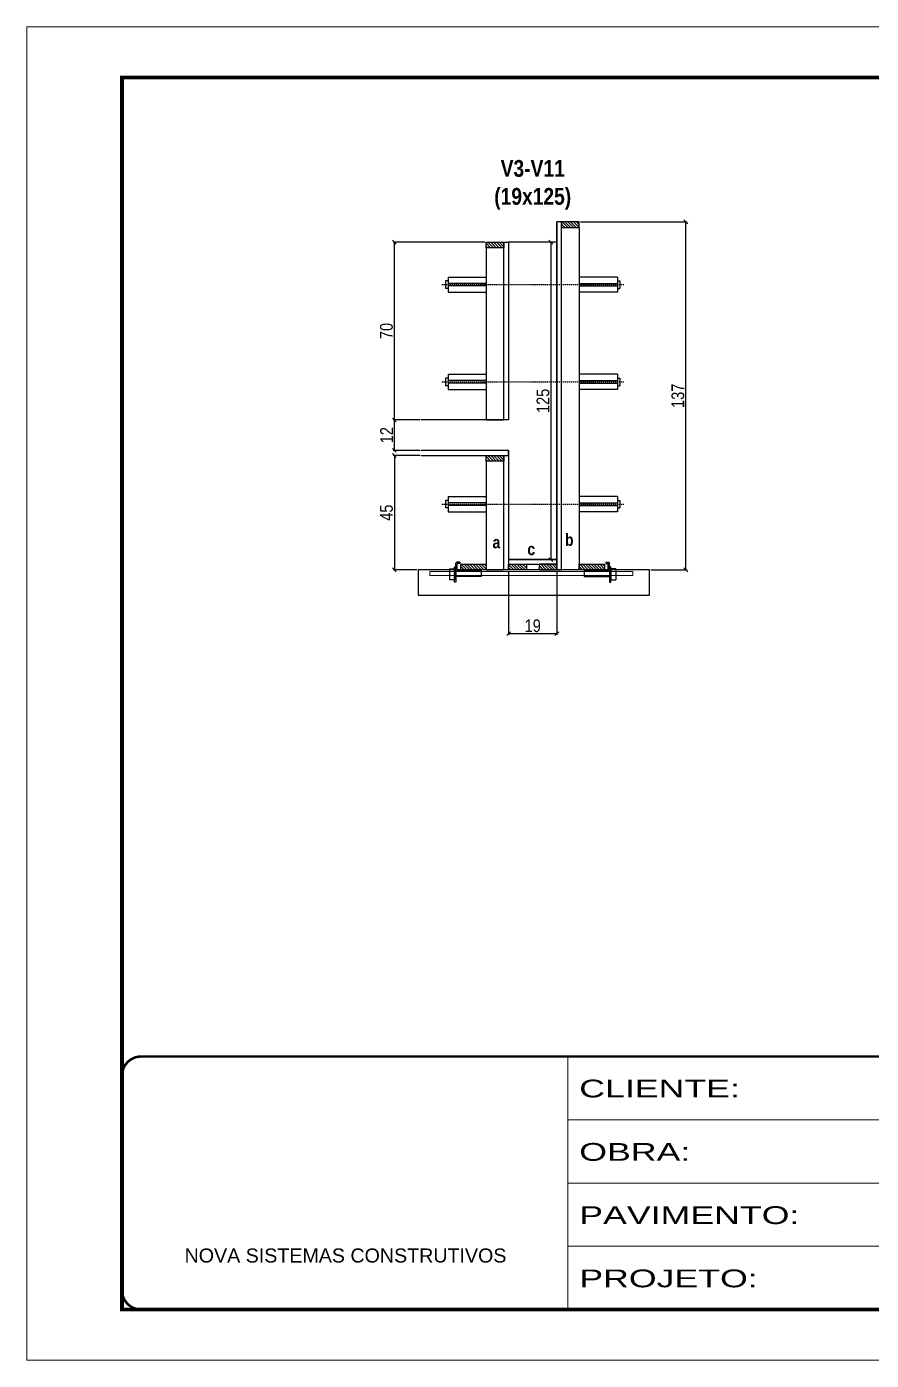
# Model space of a CAD drawing. Extents: x 3330 to 22105, y 1197 to 30204.
# Drawn here: x 17615 to 18279, y 24169 to 25219 of the extents above; entities that cross this region are included whole.
import ezdxf

# ---------------------------------------------------------------- set-up
doc = ezdxf.new("R2010")
doc.units = 0
for name, pattern in [('CONTINUO', [0]), ('DASHED', [0.75, 0.5, -0.25]), ('HIDDEN', [0.375, 0.25, -0.125])]:
    doc.linetypes.add(name, pattern=pattern)
for name, color, linetype in [('barrote', 251, 'Continuous'), ('COTA', 241, 'Continuous'), ('detalhes', 4, 'Continuous'), ('NOMENCLATURA', 7, 'Continuous'), ('Painéis', 200, 'Continuous'), ('presilha', 1, 'Continuous'), ('SARR_2.2x10', 60, 'Continuous'), ('SARR_2.2x7', 40, 'Continuous'), ('SARR_3.5x7', 81, 'Continuous'), ('TENSOR', 3, 'Continuous')]:
    doc.layers.add(name, color=color, linetype=linetype)
for name, color, linetype, lineweight in [('CONCRETO', 251, 'Continuous', 25), ('Folhas', 255, 'Continuous', 9), ('SARRAFO DE PRESSAO', 251, 'DASHED', 9), ('SCO-___-LAJ', 2, 'Continuous', 0)]:
    doc.layers.add(name, color=color, linetype=linetype, lineweight=lineweight)
doc.styles.add('ARIAL', font='arial.ttf')
doc.styles.add('COTA TECNICA 2X', font='techl___.ttf', dxfattribs={"height": 10})
doc.styles.add('TECNICA', font='techb___.ttf', dxfattribs={"height": 10})
doc.styles.add('Tecnologia', font='')
doc.styles.get('Tecnologia').set_extended_font_data('Forgotten Futurist')
doc.dimstyles.new('SECAO', dxfattribs={"dimscale": 0.333333, "dimtxt": 5, "dimasz": 9, "dimexe": 3, "dimexo": 3, "dimgap": 3, "dimtad": 1, "dimdec": 1, "dimlfac": 0.5, "dimzin": 12, "dimdsep": 46, "dimtxsty": 'COTA TECNICA 2X', "dimblk1": 'OBLIQUE', "dimblk2": 'OBLIQUE', "dimsah": 1, "dimcen": 0.9, "dimclrd": 4, "dimclre": 4, "dimclrt": 240, "dimadec": 1, "dimazin": 3, "dimtfac": 1, "dimtdec": 1, "dimtmove": 0, "dimatfit": 3, "dimfxl": 1, "dimtolj": 1, "dimtzin": 12, "dimarcsym": 0})

# ---------------------------------------------------------------- blocks, each defined once
blk = doc.blocks.new('9999999999')
at = {"color": 30, "linetype": 'CONTINUO'}
for p, q in [((98564.6, 34230.2), (98564.6, 34429.4)), ((98564.6, 34379.6), (99584, 34379.6)), ((98564.6, 34329.8), (99488, 34329.8)), ((98564.6, 34280), (99488, 34280))]:
    blk.add_line(p, q, dxfattribs=at)
at = {"color": 30, "linetype": 'CONTINUO', "const_width": 2}
blk.add_lwpolyline([(99584, 34230.2), (99584, 34414.4, 0.414214), (99569, 34429.4), (98229, 34429.4, 0.414214), (98214, 34414.4), (98214, 34245.2, 0.414214), (98229, 34230.2), (99584, 34230.2)], format="xyb", dxfattribs=at)
at = {"layer": 'Folhas'}
blk.add_lwpolyline([(98139, 34190.2), (99624, 34190.2), (99624, 35240.2), (98139, 35240.2)], close=True, dxfattribs=at)
at = {"layer": 'Folhas', "color": 30, "const_width": 3}
blk.add_lwpolyline([(98214, 34230.2), (99584, 34230.2), (99584, 35200.2), (98214, 35200.2)], close=True, dxfattribs=at)
at = {"color": 7, "linetype": 'Continuous', "ltscale": 5, "style": 'ARIAL'}
blk.add_text('NOVA SISTEMAS CONSTRUTIVOS', height=11.059, dxfattribs=at).set_placement((98263.2, 34267.2))
at = {"layer": 'Folhas', "color": 7, "style": 'Tecnologia', "width": 1.5}
for s, p in [('CLIENTE:', (98573.7, 34397.2)), ('OBRA:', (98573.7, 34347.3)), ('PAVIMENTO:', (98573.7, 34297.5)), ('PROJETO:', (98573.7, 34247.7))]:
    blk.add_text(s, height=14, dxfattribs=at).set_placement(p)
blk = doc.blocks.new('_Oblique')
at = {"color": 0, "linetype": 'ByBlock', "lineweight": -2}
blk.add_line((-0.5, -0.5), (0.5, 0.5), dxfattribs=at)
blk = doc.blocks.new('*D2497')
at = {"layer": 'COTA', "color": 4, "lineweight": -2, "transparency": 16777216}
for p, q in [((17924, 24881.2), (17902.8, 24881.2)), ((17903.8, 24881.2), (17903.8, 24791.2)), ((17921.6, 24791.2), (17902.8, 24791.2))]:
    blk.add_line(p, q, dxfattribs=at)
at = {"layer": 'Defpoints', "color": 0, "transparency": 16777216}
for p in [(17925, 24881.2), (17903.8, 24791.2), (17922.6, 24791.2)]:
    blk.add_point(p, dxfattribs=at)
at = {"layer": 'COTA', "color": 4, "lineweight": -2, "transparency": 16777216, "xscale": 3, "yscale": 3, "zscale": 3}
for p, rotation in [((17903.8, 24881.2), 90), ((17903.8, 24791.2), 270)]:
    blk.add_blockref('_Oblique', p, dxfattribs=dict(at, rotation=rotation))
at = {"layer": 'COTA', "color": 240, "transparency": 16777216, "insert": (17897.6, 24836.2), "char_height": 10, "attachment_point": 5, "rotation": 90, "style": 'COTA TECNICA 2X'}
blk.add_mtext('\\A1;45', dxfattribs=at)
blk = doc.blocks.new('*D2498')
at = {"layer": 'COTA', "color": 4, "lineweight": -2, "transparency": 16777216}
for p, q in [((17924, 24909.2), (17902.8, 24909.2)), ((17903.8, 24885.2), (17903.8, 24909.2)), ((17924, 24885.2), (17902.8, 24885.2))]:
    blk.add_line(p, q, dxfattribs=at)
at = {"layer": 'Defpoints', "color": 0, "transparency": 16777216}
for p in [(17903.8, 24909.2), (17925, 24909.2), (17925, 24885.2)]:
    blk.add_point(p, dxfattribs=at)
at = {"layer": 'COTA', "color": 4, "lineweight": -2, "transparency": 16777216, "xscale": 3, "yscale": 3, "zscale": 3}
for p, rotation in [((17903.8, 24909.2), 90), ((17903.8, 24885.2), 270)]:
    blk.add_blockref('_Oblique', p, dxfattribs=dict(at, rotation=rotation))
at = {"layer": 'COTA', "color": 240, "transparency": 16777216, "insert": (17897.7, 24897.2), "char_height": 10, "attachment_point": 5, "rotation": 90, "style": 'COTA TECNICA 2X'}
blk.add_mtext('\\A1;12', dxfattribs=at)
blk = doc.blocks.new('*D2499')
at = {"layer": 'COTA', "color": 4, "lineweight": -2, "transparency": 16777216}
for p, q in [((17975.1, 25049.2), (17902.8, 25049.2)), ((17903.8, 24909.2), (17903.8, 25049.2)), ((17924, 24909.2), (17902.8, 24909.2))]:
    blk.add_line(p, q, dxfattribs=at)
at = {"layer": 'Defpoints', "color": 0, "transparency": 16777216}
for p in [(17903.8, 25049.2), (17976.1, 25049.2), (17925, 24909.2)]:
    blk.add_point(p, dxfattribs=at)
at = {"layer": 'COTA', "color": 4, "lineweight": -2, "transparency": 16777216, "xscale": 3, "yscale": 3, "zscale": 3}
for p, rotation in [((17903.8, 25049.2), 90), ((17903.8, 24909.2), 270)]:
    blk.add_blockref('_Oblique', p, dxfattribs=dict(at, rotation=rotation))
at = {"layer": 'COTA', "color": 240, "transparency": 16777216, "insert": (17897.6, 24979.2), "char_height": 10, "attachment_point": 5, "rotation": 90, "style": 'COTA TECNICA 2X'}
blk.add_mtext('\\A1;70', dxfattribs=at)
blk = doc.blocks.new('*D2500')
at = {"layer": 'COTA', "color": 4, "lineweight": -2, "transparency": 16777216}
for p, q in [((18030.7, 25049.2), (18025.9, 25049.2)), ((18026.9, 25049.2), (18026.9, 24799.2)), ((18030.7, 24799.2), (18025.9, 24799.2))]:
    blk.add_line(p, q, dxfattribs=at)
at = {"layer": 'Defpoints', "color": 0, "transparency": 16777216}
for p in [(18031.7, 25049.2), (18026.9, 24799.2), (18031.7, 24799.2)]:
    blk.add_point(p, dxfattribs=at)
at = {"layer": 'COTA', "color": 4, "lineweight": -2, "transparency": 16777216, "xscale": 3, "yscale": 3, "zscale": 3}
for p, rotation in [((18026.9, 25049.2), 90), ((18026.9, 24799.2), 270)]:
    blk.add_blockref('_Oblique', p, dxfattribs=dict(at, rotation=rotation))
at = {"layer": 'COTA', "color": 240, "transparency": 16777216, "insert": (18020.8, 24924.2), "char_height": 10, "attachment_point": 5, "rotation": 90, "style": 'COTA TECNICA 2X'}
blk.add_mtext('\\A1;125', dxfattribs=at)
blk = doc.blocks.new('PRESILHA METÁLICA 1')
at = {"layer": 'presilha'}
for p, q in [((7.5, 10.6), (7.5, 19.9)), ((12, 21), (8.6, 21)), ((9, 11.6), (9, 18.9)), ((12, 19.5), (9.6, 19.5)), ((12, 21), (12, 19.5)), ((0, 13), (6, 13)), ((0, 13), (0, 0)), ((6, 0), (0, 0)), ((6, 15.5), (7.5, 15.5)), ((6, -2.5), (6, 15.5)), ((6, 13), (6, 0)), ((7.5, 15.5), (7.5, -2.5)), ((37.5, 4.1), (7.5, 4.1)), ((37.5, 11), (9.6, 11)), ((37.5, 11), (37.5, 4.1)), ((7.5, -2.5), (6, -2.5))]:
    blk.add_line(p, q, dxfattribs=at)
for centre, radius, start, end in [((8.6, 19.9), 1.14, 90, 180), ((9.6, 18.9), 0.57, 90, 180), ((9.6, 11.6), 0.57, 180, 270)]:
    blk.add_arc(centre, radius, start, end, dxfattribs=at)
blk = doc.blocks.new('*D2458')
at = {"layer": 'COTA', "color": 4, "lineweight": -2, "transparency": 16777216}
for p, q in [((17993.7, 24790.2), (17993.7, 24740)), ((18031.7, 24790.2), (18031.7, 24740)), ((17993.7, 24741), (18031.7, 24741))]:
    blk.add_line(p, q, dxfattribs=at)
at = {"layer": 'Defpoints', "color": 0, "transparency": 16777216}
for p in [(17993.7, 24791.2), (18031.7, 24791.2), (18031.7, 24741)]:
    blk.add_point(p, dxfattribs=at)
at = {"layer": 'COTA', "color": 4, "lineweight": -2, "transparency": 16777216, "xscale": 3, "yscale": 3, "zscale": 3, "rotation": 180}
blk.add_blockref('_Oblique', (17993.7, 24741), dxfattribs=at)
at = {"layer": 'COTA', "color": 4, "lineweight": -2, "transparency": 16777216, "xscale": 3, "yscale": 3, "zscale": 3}
blk.add_blockref('_Oblique', (18031.7, 24741), dxfattribs=at)
at = {"layer": 'COTA', "color": 240, "transparency": 16777216, "insert": (18012.7, 24747.1), "char_height": 10, "attachment_point": 5, "style": 'COTA TECNICA 2X'}
blk.add_mtext('\\A1;19', dxfattribs=at)
blk = doc.blocks.new('*D2459')
at = {"layer": 'COTA', "color": 4, "lineweight": -2, "transparency": 16777216}
for p, q in [((18050.3, 25065.2), (18134.1, 25065.2)), ((18133.1, 24791.2), (18133.1, 25065.2)), ((18105.5, 24791.2), (18134.1, 24791.2))]:
    blk.add_line(p, q, dxfattribs=at)
at = {"layer": 'Defpoints', "color": 0, "transparency": 16777216}
for p in [(18049.3, 25065.2), (18133.1, 25065.2), (18104.5, 24791.2)]:
    blk.add_point(p, dxfattribs=at)
at = {"layer": 'COTA', "color": 4, "lineweight": -2, "transparency": 16777216, "xscale": 3, "yscale": 3, "zscale": 3}
for p, rotation in [((18133.1, 25065.2), 90), ((18133.1, 24791.2), 270)]:
    blk.add_blockref('_Oblique', p, dxfattribs=dict(at, rotation=rotation))
at = {"layer": 'COTA', "color": 240, "transparency": 16777216, "insert": (18126.9, 24928.2), "char_height": 10, "attachment_point": 5, "rotation": 90, "style": 'COTA TECNICA 2X'}
blk.add_mtext('\\A1;137', dxfattribs=at)

msp = doc.modelspace()

# ---------------------------------------------------------------- hatches: boundary and pattern name
at = {"layer": 'SARR_2.2x10'}
h = msp.add_hatch(dxfattribs=at)
h.set_pattern_fill('ANSI31', color=256, scale=0.5, angle=90)
h.set_pattern_definition([(135, (51149.6086, -98720.9677), (-1.122532015, -1.122532015), [])])
h.paths.add_polyline_path([(17956.07, 24795.6), (17956.07, 24791.2), (17976.07, 24791.2), (17976.07, 24795.6)])
h = msp.add_hatch(dxfattribs=at)
h.set_pattern_fill('ANSI31', color=256, scale=0.5, angle=90)
h.set_pattern_definition([(135, (51242.8086, -98720.9677), (-1.122532015, -1.122532015), [])])
h.paths.add_polyline_path([(18049.27, 24795.6), (18049.27, 24791.2), (18069.27, 24791.2), (18069.27, 24795.6)])
at = {"layer": 'SARR_2.2x7'}
h = msp.add_hatch(dxfattribs=at)
h.set_pattern_fill('ANSI31', color=256, scale=0.5, angle=90)
h.set_pattern_definition([(135, (51143.6086, -98451.3677), (-1.122532015, -1.122532015), [])])
h.paths.add_polyline_path([(18035.27, 25065.2), (18035.27, 25060.8), (18049.27, 25060.8), (18049.27, 25065.2)])
h = msp.add_hatch(dxfattribs=at)
h.set_pattern_fill('ANSI31', color=256, scale=0.5, angle=90)
h.set_pattern_definition([(135, (51143.6086, -98467.3677), (-1.122532015, -1.122532015), [])])
h.paths.add_polyline_path([(17990.07, 25049.2), (17990.07, 25044.8), (17976.07, 25044.8), (17976.07, 25049.2)])
h = msp.add_hatch(dxfattribs=at)
h.set_pattern_fill('ANSI31', color=256, scale=0.5, angle=90)
h.set_pattern_definition([(135, (51143.6086, -98635.3677), (-1.122532015, -1.122532015), [])])
h.paths.add_polyline_path([(17990.07, 24881.2), (17990.07, 24876.8), (17976.07, 24876.8), (17976.07, 24881.2)])
h = msp.add_hatch(dxfattribs=at)
h.set_pattern_fill('ANSI31', color=256, scale=0.5, angle=90)
h.set_pattern_definition([(135, (51229.2086, -98720.9677), (-1.122532015, -1.122532015), [])])
h.paths.add_polyline_path([(18007.67, 24791.2), (18007.67, 24795.6), (17993.67, 24795.6), (17993.67, 24791.2)])
h = msp.add_hatch(dxfattribs=at)
h.set_pattern_fill('ANSI31', color=256, scale=0.5, angle=90)
h.set_pattern_definition([(135, (51167.2086, -98720.9677), (-1.122532015, -1.122532015), [])])
h.paths.add_polyline_path([(18017.67, 24791.2), (18017.67, 24795.6), (18031.67, 24795.6), (18031.67, 24791.2)])

# ---------------------------------------------------------------- linework, layer by layer
at = {"ltscale": 3}
for p, q in [((17946.07, 25021.73), (17946.07, 25009.73)), ((17946.07, 25021.73), (17976.07, 25021.73)), ((18079.27, 25021.73), (18049.27, 25021.73)), ((18079.27, 25021.73), (18079.27, 25009.73)), ((17944.07, 25018.73), (17944.07, 25012.73)), ((17946.07, 25018.73), (17944.07, 25018.73)), ((17946.07, 25012.73), (17944.07, 25012.73)), ((17976.07, 25016.73), (17946.07, 25016.73)), ((17976.07, 25014.73), (17946.07, 25014.73)), ((18049.27, 25016.73), (18079.27, 25016.73)), ((18049.27, 25014.73), (18079.27, 25014.73)), ((18079.27, 25018.73), (18081.27, 25018.73)), ((18079.27, 25012.73), (18081.27, 25012.73)), ((18081.27, 25018.73), (18081.27, 25012.73)), ((17946.07, 25009.73), (17976.07, 25009.73)), ((18079.27, 25009.73), (18049.27, 25009.73)), ((17944.07, 24942.16), (17944.07, 24936.16)), ((17946.07, 24942.16), (17944.07, 24942.16)), ((17946.07, 24945.16), (17946.07, 24933.16)), ((17946.07, 24945.16), (17976.07, 24945.16)), ((17976.07, 24940.16), (17946.07, 24940.16)), ((17976.07, 24938.16), (17946.07, 24938.16)), ((18079.27, 24945.16), (18049.27, 24945.16)), ((18049.27, 24940.16), (18079.27, 24940.16)), ((18049.27, 24938.16), (18079.27, 24938.16)), ((18079.27, 24945.16), (18079.27, 24933.16)), ((18079.27, 24942.16), (18081.27, 24942.16)), ((18081.27, 24942.16), (18081.27, 24936.16)), ((17946.07, 24936.16), (17944.07, 24936.16)), ((17946.07, 24933.16), (17976.07, 24933.16)), ((18079.27, 24933.16), (18049.27, 24933.16)), ((18079.27, 24936.16), (18081.27, 24936.16)), ((17944.07, 24845.88), (17944.07, 24839.88)), ((17946.07, 24845.88), (17944.07, 24845.88)), ((17946.07, 24848.88), (17946.07, 24836.88)), ((17946.07, 24848.88), (17976.07, 24848.88)), ((17976.07, 24843.88), (17946.07, 24843.88)), ((18079.27, 24848.88), (18049.27, 24848.88)), ((18049.27, 24843.88), (18079.27, 24843.88)), ((18079.27, 24848.88), (18079.27, 24836.88)), ((18079.27, 24845.88), (18081.27, 24845.88)), ((18081.27, 24845.88), (18081.27, 24839.88)), ((17946.07, 24839.88), (17944.07, 24839.88)), ((17976.07, 24841.88), (17946.07, 24841.88)), ((17946.07, 24836.88), (17976.07, 24836.88)), ((18049.27, 24841.88), (18079.27, 24841.88)), ((18079.27, 24836.88), (18049.27, 24836.88)), ((18079.27, 24839.88), (18081.27, 24839.88))]:
    msp.add_line(p, q, dxfattribs=at)
at = {"layer": 'barrote'}
msp.add_lwpolyline([(17922.61, 24771.2), (18104.53, 24771.2), (18104.53, 24791.2), (17922.61, 24791.2)], close=True, dxfattribs=at)
at = {"layer": 'CONCRETO', "linetype": 'Continuous'}
for p, q in [((18031.67, 24791.2), (18031.67, 25065.2)), ((18031.67, 25049.2), (17993.67, 25049.2)), ((17993.67, 25049.2), (17993.67, 24909.2)), ((17993.67, 24909.2), (17924.97, 24909.2)), ((17993.67, 24885.2), (17993.67, 24795.2)), ((17993.67, 24799.2), (18031.67, 24799.2)), ((18031.67, 24799.2), (18031.67, 24791.2)), ((18031.67, 24791.2), (18031.67, 24799.2))]:
    msp.add_line(p, q, dxfattribs=at)
at = {"layer": 'Painéis', "linetype": 'Continuous', "elevation": 0}
for points in [[(18035.27, 24791.2), (18035.27, 25065.2), (18031.67, 25065.2), (18031.67, 24791.2)], [(17990.07, 24909.2), (17990.07, 25049.2), (17993.67, 25049.2), (17993.67, 24909.2)], [(17990.07, 24791.2), (17990.07, 24881.2), (17993.67, 24881.2), (17993.67, 24791.2)]]:
    msp.add_lwpolyline(points, close=True, dxfattribs=at)
at = {"layer": 'Painéis', "linetype": 'Continuous'}
msp.add_lwpolyline([(17924.97, 24881.2), (17993.67, 24881.2), (17993.67, 24885.2), (17924.97, 24885.2)], dxfattribs=at)
msp.add_lwpolyline([(18031.67, 24799.2), (17993.67, 24799.2), (17993.67, 24795.6), (18031.67, 24795.6)], close=True, dxfattribs=at)
at = {"layer": 'SARR_2.2x10', "elevation": 0}
for points in [[(17956.07, 24795.6), (17976.07, 24795.6), (17976.07, 24791.2), (17956.07, 24791.2)], [(18049.27, 24795.6), (18069.27, 24795.6), (18069.27, 24791.2), (18049.27, 24791.2)]]:
    msp.add_lwpolyline(points, close=True, dxfattribs=at)
at = {"layer": 'SARR_2.2x7'}
for points in [[(18049.27, 25065.2), (18035.27, 25065.2), (18035.27, 25060.8), (18049.27, 25060.8)], [(17976.07, 25049.2), (17990.07, 25049.2), (17990.07, 25044.8), (17976.07, 25044.8)], [(17976.07, 24881.2), (17990.07, 24881.2), (17990.07, 24876.8), (17976.07, 24876.8)], [(17993.67, 24795.6), (18007.67, 24795.6), (18007.67, 24791.2), (17993.67, 24791.2)], [(18031.67, 24795.6), (18017.67, 24795.6), (18017.67, 24791.2), (18031.67, 24791.2)]]:
    msp.add_lwpolyline(points, close=True, dxfattribs=at)
at = {"layer": 'SARR_3.5x7', "elevation": 0}
for points in [[(18035.27, 25060.8), (18049.27, 25060.8), (18049.27, 24791.2), (18035.27, 24791.2)], [(17990.07, 25044.8), (17976.07, 25044.8), (17976.07, 24909.2), (17990.07, 24909.2)], [(17990.07, 24876.8), (17976.07, 24876.8), (17976.07, 24791.2), (17990.07, 24791.2)]]:
    msp.add_lwpolyline(points, close=True, dxfattribs=at)
at = {"layer": 'SCO-___-LAJ', "color": 1}
msp.add_lwpolyline([(17931.62, 24789.87), (18091.51, 24789.87), (18091.51, 24786.67), (17931.62, 24786.67)], close=True, dxfattribs=at)
at = {"layer": 'TENSOR', "linetype": 'HIDDEN', "ltscale": 0.5}
for p, q in [((17941.07, 25015.73), (18084.27, 25015.73)), ((17941.07, 24939.16), (18084.27, 24939.16)), ((17941.07, 24842.88), (18084.27, 24842.88))]:
    msp.add_line(p, q, dxfattribs=at)

# ---------------------------------------------------------------- block references
at = {"layer": 'presilha', "yscale": 0.6666666666666666, "zscale": 0.6666666666666666}
for p, xscale in [((17947.2, 24783.24), 0.6666666666666666), ((18078.14, 24783.24), -0.6666666666666666)]:
    msp.add_blockref('PRESILHA METÁLICA 1', p, dxfattribs=dict(at, xscale=xscale))
at = {"layer": 'SARRAFO DE PRESSAO', "color": 6, "linetype": 'ByBlock'}
msp.add_blockref('9999999999', (-80524.42, -10021.38), dxfattribs=at)

# ---------------------------------------------------------------- texts
at = {"layer": 'detalhes', "style": 'TECNICA'}
for s, p in [('a', (17981.09, 24808.1)), ('b', (18038.05, 24810)), ('c', (18008.49, 24802.67))]:
    msp.add_text(s, height=9.6, dxfattribs=at).set_placement(p)
at = {"layer": 'NOMENCLATURA', "insert": (18012.67, 25113.83), "char_height": 13.2, "attachment_point": 2, "style": 'TECNICA'}
msp.add_mtext_dynamic_manual_height_columns('V3-V11\\P(19x125)', width=300.2766, gutter_width=1, heights=[0], dxfattribs=at)

# ---------------------------------------------------------------- dimensions: what is measured, and where the dimension line sits
at = {"layer": 'COTA'}
for base, p1, p2, picture, middle in [((18133.13, 25065.2), (18104.53, 24791.2), (18049.27, 25065.2), '*D2459', (18126.91, 24928.2)), ((17903.75, 25049.2), (17924.97, 24909.2), (17976.07, 25049.2), '*D2499', (17897.65, 24979.2)), ((18026.91, 24799.2), (18031.67, 25049.2), (18031.67, 24799.2), '*D2500', (18020.8, 24924.2)), ((17903.75, 24909.2), (17924.97, 24885.2), (17924.97, 24909.2), '*D2498', (17897.69, 24897.2)), ((17903.75, 24791.2), (17924.97, 24881.2), (17922.61, 24791.2), '*D2497', (17897.64, 24836.2))]:
    dim = msp.add_linear_dim(base=base, p1=p1, p2=p2, angle=90, dimstyle='SECAO', dxfattribs=at)
    dim.commit()
    dim.dimension.update_dxf_attribs({"geometry": picture, "text_midpoint": middle})
dim = msp.add_linear_dim(base=(18031.67, 24740.99), p1=(17993.67, 24791.2), p2=(18031.67, 24791.2), dimstyle='SECAO', dxfattribs=at)
dim.commit()
dim.dimension.update_dxf_attribs({"geometry": '*D2458', "text_midpoint": (18012.67, 24747.07)})

doc.saveas('drawing.dxf')
